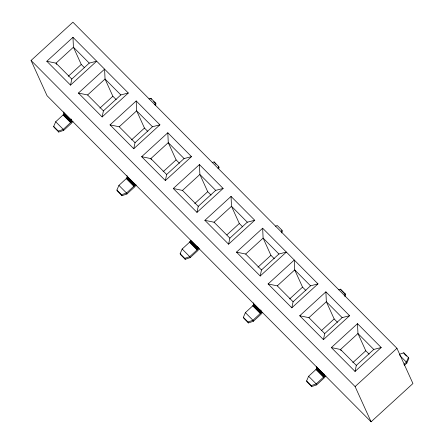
<?xml version="1.0" encoding="UTF-8"?>
<svg xmlns="http://www.w3.org/2000/svg" width="444" height="444" viewBox="0 0 444 444"><rect width="100%" height="100%" fill="white"/><g stroke="black" fill="none" stroke-linecap="round" stroke-linejoin="round"><path stroke-width="0.67" d="M73.01 121.351L71.29 123.404L63.72 130.347L58.758 132.051L54.118 127.384L53.685 126.429L55.7 121.756L63.337 114.707L64.169 113.292L63.692 111.944M53.685 126.429L58.325 131.097L63.287 129.393L71.173 122.033L71.778 120.729L71.034 119.003M136.236 184.982L134.515 187.035L126.951 193.978L121.989 195.682L117.349 191.014L116.911 190.06L118.925 185.387L126.562 178.333L127.4 176.923L126.923 175.574M116.911 190.06L121.551 194.727L126.512 193.018L134.149 185.969L134.987 184.56L134.51 183.206M190.626 240.554L198.235 247.991L198.141 248.429L197.103 249.905L189.743 256.649L184.782 258.358L180.142 253.685L182.157 249.012L189.516 242.269L190.626 240.554L198.213 248.19M262.693 312.237L260.972 314.296L253.402 321.234L248.446 322.943L243.806 318.276L243.368 317.316L245.382 312.643L253.019 305.594L253.857 304.184L253.38 302.83M243.368 317.316L248.007 321.983L252.969 320.279L260.856 312.92L261.461 311.616L260.717 309.89M325.924 375.868L324.198 377.927L316.633 384.865L311.671 386.574L307.032 381.901L306.599 380.946L308.613 376.273L316.25 369.225L317.083 367.815L316.605 366.461M306.599 380.946L311.238 385.614L316.2 383.91L323.837 376.862L324.669 375.446L324.192 374.098M70.524 85.109L71.8 79.06L89.238 63.115L96.681 61.189L70.524 85.109L46.814 61.25L72.971 37.329L128.294 93.007L102.137 116.927L78.427 93.062L104.584 69.142L105.045 79.021L112.859 96.254L116.211 99.628M102.137 116.927L103.413 110.878L120.851 94.927L128.294 93.007M133.755 148.74L135.026 142.691L152.464 126.745L159.907 124.82L136.197 100.96L110.04 124.881L133.755 148.74L159.907 124.82M165.368 180.553L166.644 174.503L184.077 158.558L191.519 156.638L167.81 132.773L141.658 156.693L165.368 180.553L191.519 156.638M196.981 212.371L198.257 206.321L215.695 190.376L223.138 188.45L199.423 164.591L173.271 188.506L196.981 212.371L223.138 188.45M228.593 244.183L229.87 238.134L247.308 222.189L254.751 220.263L231.041 196.403L204.884 220.324L228.593 244.183L254.751 220.263M260.206 275.996L261.483 269.952L278.921 254.001L286.363 252.081L260.206 275.996L236.497 252.137L262.654 228.216L317.976 283.894L291.825 307.814L268.115 283.955L294.267 260.034L294.727 269.913L302.547 287.14L305.899 290.515M291.825 307.814L293.101 301.765L310.534 285.819L317.976 283.894M323.437 339.627L324.714 333.577L342.152 317.632L349.595 315.706L325.879 291.847L299.728 315.767L323.437 339.627L349.595 315.706M355.05 371.445L356.327 365.395L373.765 349.45L381.207 347.524L357.498 323.665L331.341 347.58L355.05 371.445L381.207 347.524M154.745 104.706L155.5 102.953L150.86 98.285L149.001 98.923M155.178 105.661L155.933 103.913L155.5 102.953M217.976 168.337L218.731 166.583L214.091 161.916L212.232 162.554M218.659 168.709L219.164 167.538L218.731 166.583M281.202 231.962L281.957 230.214L277.317 225.546L275.458 226.185M281.635 232.922L282.39 231.169L281.957 230.214M344.433 295.593L345.188 293.839L340.548 289.172L338.689 289.815M344.866 296.553L345.621 294.799L345.188 293.839M399.434 354.295L403.774 352.802L408.413 357.47L406.399 362.143L403.946 364.385M404.306 365.406L406.837 363.103L408.846 358.43L408.413 357.47M199.467 248.607L197.747 250.666L190.176 257.609L185.215 259.313L180.575 254.645L180.142 253.685M31.063 60.473L72.91 22.2L396.958 348.301L412.937 383.527L371.09 421.8L47.042 95.699L31.063 60.473L355.106 386.574L371.09 421.8M68.293 76.285L81.246 64.441L73.432 47.208L72.971 37.329M78.427 93.062L87.607 94.966L105.045 79.021L120.851 94.927M99.906 108.097L112.859 96.254M110.04 124.881L119.22 126.784L136.658 110.839L136.197 100.96M131.524 139.916L144.472 128.066L136.658 110.839L152.464 126.745M163.137 171.728L176.09 159.884L168.27 142.652L167.81 132.773M173.271 188.506L182.451 190.415L199.889 174.464L199.423 164.591M194.75 203.541L207.703 191.697L199.889 174.464L215.695 190.376M204.884 220.324L214.064 222.228L231.502 206.282L231.041 196.403M226.862 234.904L239.316 223.51L231.502 206.282L247.308 222.189M236.497 252.137L245.676 254.04L263.114 238.095L262.654 228.216M257.975 267.171L270.929 255.328L263.114 238.095L278.921 254.001M268.115 283.955L277.289 285.858L294.727 269.913L310.534 285.819M289.593 298.99L302.547 287.14M299.728 315.767L308.907 317.671L326.346 301.726L325.879 291.847M321.706 330.347L334.16 318.959L326.346 301.726L342.152 317.632M352.819 362.615L365.773 350.771L357.958 333.538L357.498 323.665M355.106 386.574L396.958 348.301M46.814 61.25L55.994 63.153L71.8 79.06M141.658 156.693L150.838 158.597L166.644 174.503M331.341 347.58L340.52 349.489L356.327 365.395M153.613 101.576L155.933 103.913M215.917 164.274L214.091 161.916M341.447 290.598L345.621 294.799M406.526 356.094L404.207 353.763L403.774 352.802M399.761 355.461L406.399 362.143L406.837 363.103M89.238 63.115L73.432 47.208L55.994 63.153L56.549 64.386M184.077 158.558L168.27 142.652L150.838 158.597L151.393 159.829M373.765 349.45L357.958 333.538L340.52 349.489L341.081 350.716M81.246 64.441L84.599 67.81M144.472 128.066L147.83 131.441M176.09 159.884L179.443 163.259M207.703 191.697L211.055 195.071M239.316 223.51L242.668 226.884M270.929 255.328L274.287 258.702M334.16 318.959L337.512 322.333M365.773 350.771L369.125 354.146M87.607 94.966L103.413 110.878M119.22 126.784L135.026 142.691M182.451 190.415L198.257 206.321M214.064 222.228L229.87 238.134M245.676 254.04L261.483 269.952M277.289 285.858L293.101 301.765M308.907 317.671L324.714 333.577M64.191 113.092L71.778 120.729M127.417 176.723L135.004 184.36M253.874 303.985L261.461 311.616M317.105 367.61L324.692 375.247M64.169 113.292L71.756 120.929M127.4 176.923L134.987 184.56M253.857 304.184L261.444 311.821M317.083 367.815L324.669 375.446M64.097 113.531L71.684 121.168M127.323 177.162L134.915 184.798M190.554 240.792L198.141 248.429M253.779 304.423L261.366 312.054M317.01 368.054L324.597 375.685M63.969 113.803L71.562 121.44M127.2 177.434L134.787 185.065M190.426 241.059L198.018 248.696M253.657 304.689L261.244 312.326M316.883 368.32L324.47 375.957M63.797 114.091L71.39 121.728M127.028 177.722L134.615 185.359M190.254 241.353L197.846 248.99M253.485 304.984L261.072 312.615M316.711 368.609L324.298 376.246M63.586 114.397L71.173 122.033M126.812 178.027L134.399 185.664M190.043 241.658L197.63 249.289M253.269 305.283L260.856 312.92M316.5 368.914L324.087 376.551M63.337 114.707L70.923 122.339M126.562 178.333L134.149 185.969M189.793 241.963L197.38 249.6M253.019 305.594L260.606 313.231M316.25 369.225L323.837 376.862M63.059 115.007L70.646 122.644M126.285 178.638L133.872 186.275M189.516 242.269L197.103 249.905M252.741 305.899L260.328 313.531M315.973 369.525L323.559 377.161M55.7 121.756L63.287 129.393L63.72 130.347M118.925 185.387L126.512 193.018L126.951 193.978M182.157 249.012L189.743 256.649L190.176 257.609M245.382 312.643L252.969 320.279L253.402 321.234M308.613 376.273L316.2 383.91L316.633 384.865M340.548 289.172L340.981 290.132M311.238 385.614L311.671 386.574M150.86 98.285L151.299 99.24M248.007 321.983L248.446 322.943M184.782 258.358L185.215 259.313M121.551 194.727L121.989 195.682M58.325 131.097L58.758 132.051M197.735 246.836L198.235 247.991"/></g></svg>
